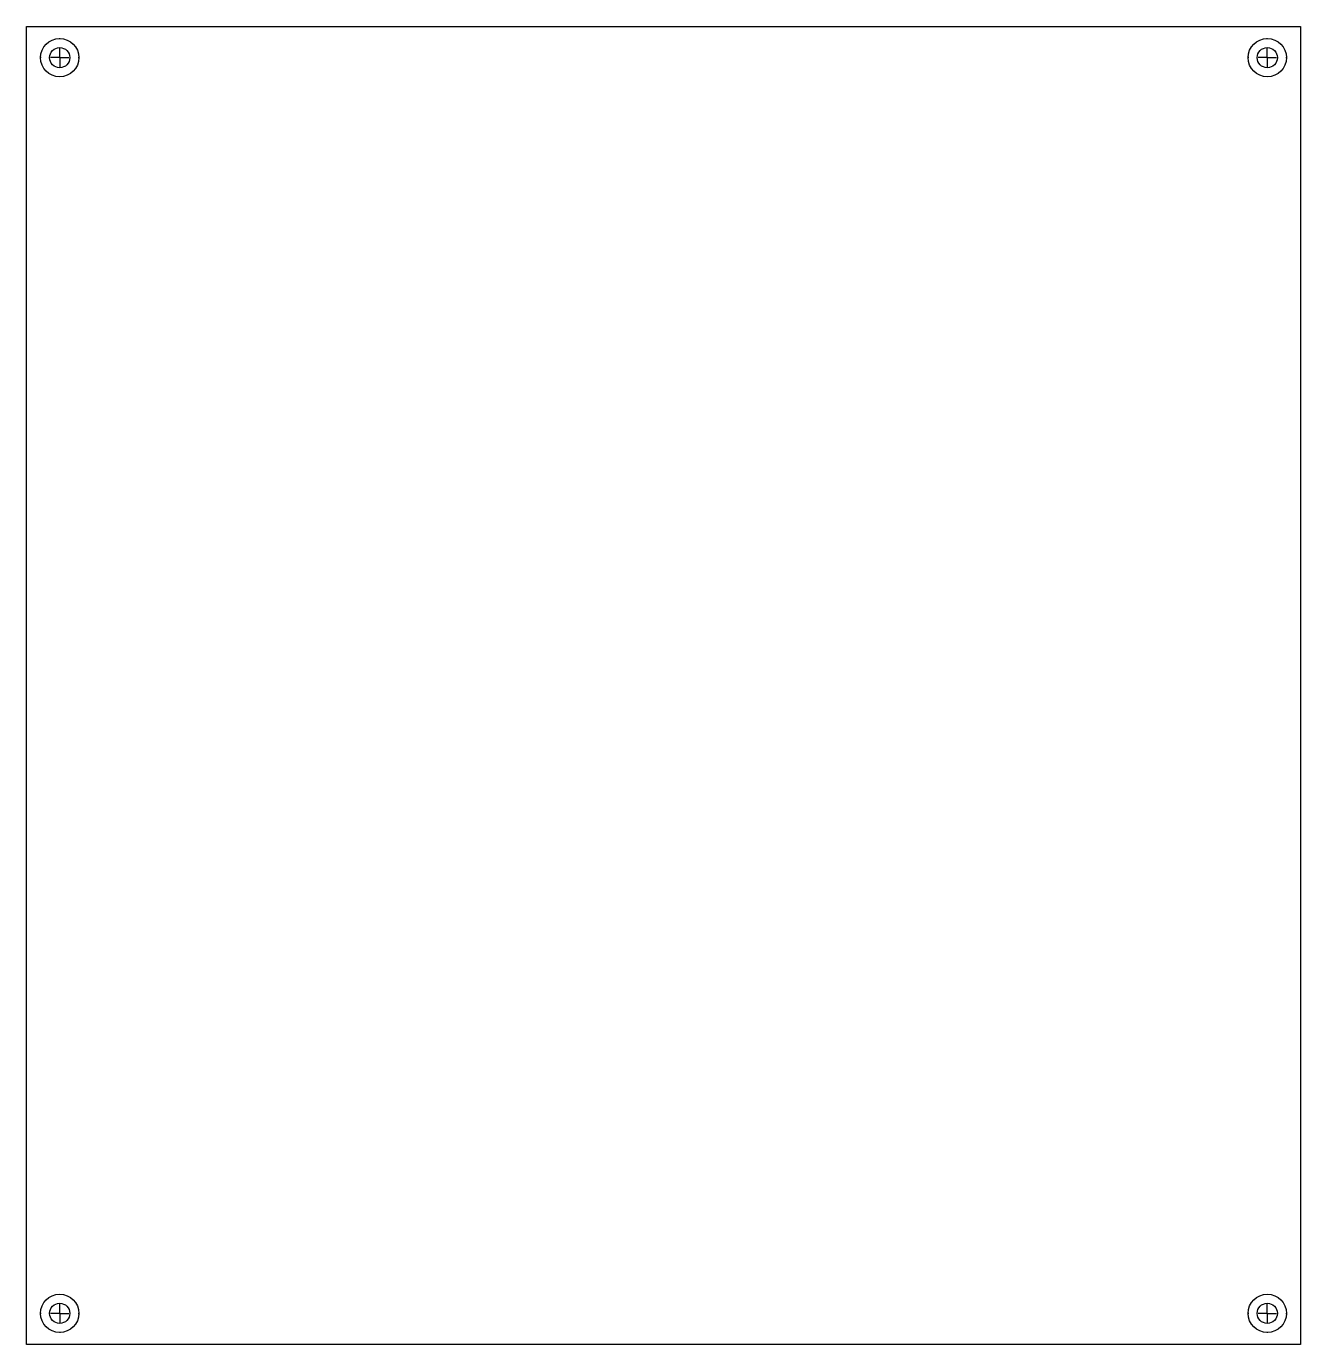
# Model space of a CAD drawing. Header units: millimetres. Extents: x 0 to 346, y 0 to 358.
import ezdxf

# ---------------------------------------------------------------- set-up
doc = ezdxf.new("R2010")
doc.units = ezdxf.units.MM
for name, color, linetype in [('Centers', 2, 'Continuous'), ('Countersink', 1, 'Continuous'), ('Holes', 3, 'Continuous'), ('Outside Cut', 5, 'Continuous')]:
    doc.layers.add(name, color=color, linetype=linetype)

msp = doc.modelspace()

# ---------------------------------------------------------------- linework, layer by layer
at = {"layer": 'Centers'}
for p, q in [((9.05, 354.5), (9.05, 354.75)), ((336.95, 354.5), (336.95, 354.75)), ((9.05, 349.5), (9.05, 352)), ((336.95, 349.5), (336.95, 352)), ((4.05, 349.5), (3.8, 349.5)), ((9.05, 349.5), (6.55, 349.5)), ((9.05, 349.5), (9.05, 347)), ((9.05, 349.5), (11.55, 349.5)), ((14.05, 349.5), (14.3, 349.5)), ((331.95, 349.5), (331.7, 349.5)), ((336.95, 349.5), (334.45, 349.5)), ((336.95, 349.5), (336.95, 347)), ((336.95, 349.5), (339.45, 349.5)), ((341.95, 349.5), (342.2, 349.5)), ((9.05, 344.5), (9.05, 344.25)), ((336.95, 344.5), (336.95, 344.25)), ((9.05, 13.5), (9.05, 13.75)), ((9.05, 8.5), (9.05, 11)), ((336.95, 13.5), (336.95, 13.75)), ((336.95, 8.5), (336.95, 11)), ((4.05, 8.5), (3.8, 8.5)), ((9.05, 8.5), (6.55, 8.5)), ((9.05, 8.5), (9.05, 6)), ((9.05, 8.5), (11.55, 8.5)), ((14.05, 8.5), (14.3, 8.5)), ((331.95, 8.5), (331.7, 8.5)), ((336.95, 8.5), (334.45, 8.5)), ((336.95, 8.5), (336.95, 6)), ((336.95, 8.5), (339.45, 8.5)), ((341.95, 8.5), (342.2, 8.5)), ((9.05, 3.5), (9.05, 3.25)), ((336.95, 3.5), (336.95, 3.25))]:
    msp.add_line(p, q, dxfattribs=at)
at = {"layer": 'Countersink', "linetype": 'Continuous', "lineweight": 25}
for centre in [(9.05, 349.5), (336.95, 349.5), (9.05, 8.5), (336.95, 8.5)]:
    msp.add_circle(centre, 5.2, dxfattribs=at)
at = {"layer": 'Holes', "linetype": 'Continuous', "lineweight": 25}
for centre in [(9.05, 349.5), (336.95, 349.5), (9.05, 8.5), (336.95, 8.5)]:
    msp.add_circle(centre, 2.75, dxfattribs=at)
at = {"layer": 'Outside Cut', "linetype": 'Continuous', "lineweight": 25}
msp.add_lwpolyline([(346, 358), (346, 0), (0, 0), (0, 358)], close=True, dxfattribs=at)

doc.saveas('drawing.dxf')
